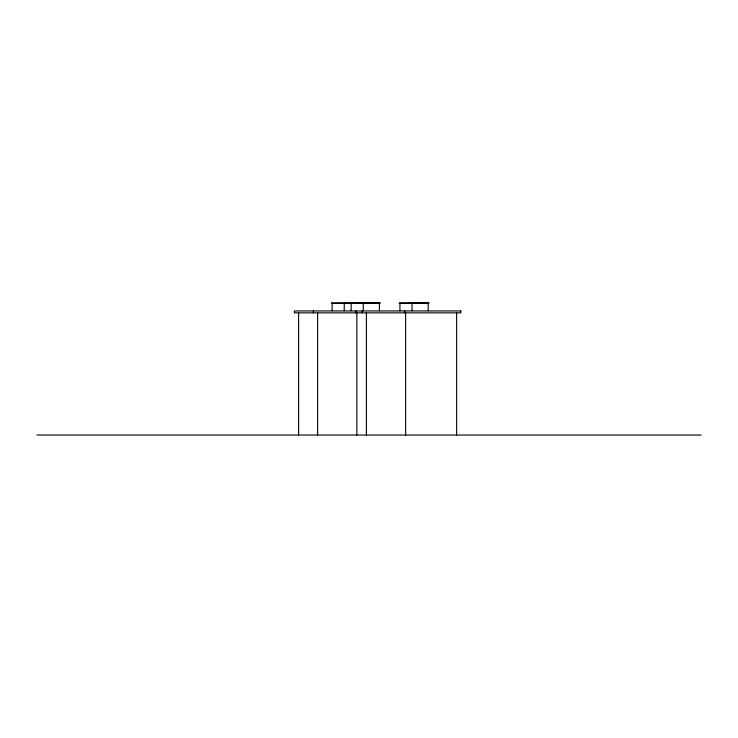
<?xml version="1.0" encoding="UTF-8"?>
<svg xmlns="http://www.w3.org/2000/svg" width="738" height="738" viewBox="0 0 738 738"><rect width="100%" height="100%" fill="white"/><g stroke="black" fill="none" stroke-linecap="round" stroke-linejoin="round"><path stroke-width="1.11" d="M36.9 435.033L701.1 435.033M456.637 312.857L456.637 435.033M428.215 303.189L428.215 310.707M412.035 303.189L412.035 310.707M405.642 312.857L405.642 435.033M404.765 310.947L404.765 312.857M399.941 303.189L399.941 310.707M379.424 303.189L379.424 310.707M366.408 312.857L366.408 435.033M363.244 303.189L363.244 310.707M362.21 310.947L362.21 312.857M356.851 312.857L356.851 435.033M355.974 310.947L355.974 312.857M351.15 303.189L351.15 310.707M344.24 303.189L344.24 310.707M332.146 303.189L332.146 310.707M317.617 312.857L317.617 435.033M313.419 310.947L313.419 312.857M298.613 312.857L298.613 435.033M380.125 302.967L331.445 303.189L380.125 302.967M428.916 302.967L399.24 303.189L428.916 302.967M460.835 310.947L294.416 310.947L294.416 312.857L460.835 312.857L460.835 310.947"/></g></svg>
